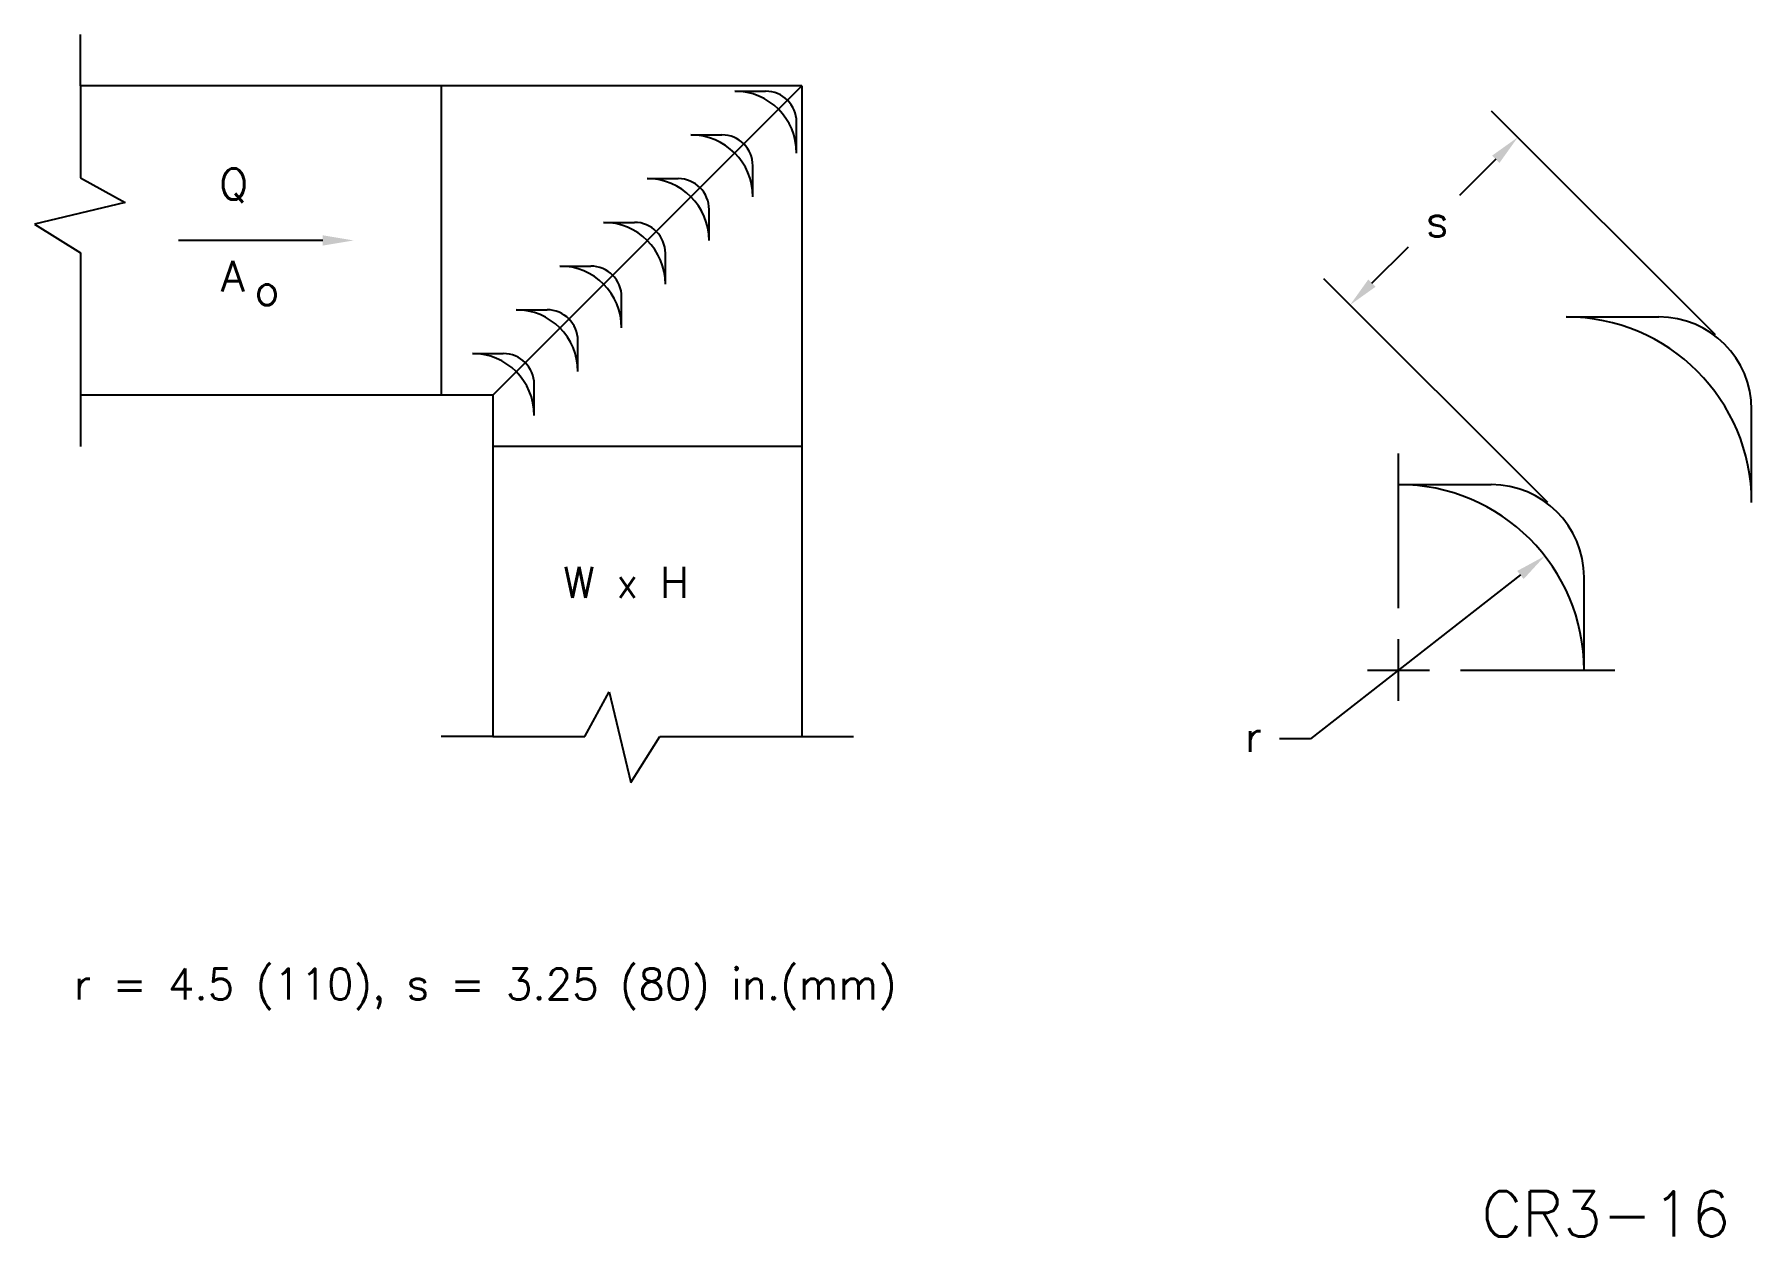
# Model space of a CAD drawing. Extents: x 1.17 to 9.5, y 1.32 to 7.16.
import ezdxf

# ---------------------------------------------------------------- set-up
doc = ezdxf.new("R2010")
doc.units = 0
doc.header["$LTSCALE"] = 0.5
doc.header["$MEASUREMENT"] = 0
doc.layers.get('0').update_dxf_attribs({"linetype": 'CONTINUOUS'})
doc.layers.add('NUMBER', color=7, linetype='CONTINUOUS')
doc.styles.add('ROMANS', font='romans')

msp = doc.modelspace()

# ---------------------------------------------------------------- linework, layer by layer
for p, q in [((1.3903, 6.9075), (1.3903, 7.1575)), ((1.3903, 6.9075), (1.3903, 6.4606)), ((3.1403, 6.9075), (1.3903, 6.9075)), ((4.8903, 6.9075), (3.1403, 6.9075)), ((3.1403, 6.9075), (3.1403, 5.4075)), ((3.3903, 5.4075), (4.8903, 6.9075)), ((4.5645, 6.8817), (4.7145, 6.8817)), ((4.8903, 6.9075), (4.8903, 5.1575)), ((9.3224, 5.6988), (8.2362, 6.785)), ((4.3524, 6.6696), (4.5024, 6.6696)), ((4.8645, 6.5817), (4.8645, 6.7317)), ((4.6524, 6.3696), (4.6524, 6.5196)), ((8.2574, 6.5517), (8.0808, 6.3751)), ((1.3903, 6.4606), (1.6075, 6.3417)), ((4.1403, 6.4575), (4.2903, 6.4575)), ((1.6075, 6.3417), (1.1667, 6.2369)), ((4.4403, 6.1575), (4.4403, 6.3075)), ((1.1667, 6.2369), (1.3903, 6.097)), ((3.9281, 6.2453), (4.0781, 6.2453)), ((1.3903, 6.097), (1.3903, 5.4075)), ((2.5659, 6.1575), (1.8656, 6.1575)), ((4.2281, 5.9453), (4.2281, 6.0953)), ((7.6564, 5.9507), (7.833, 6.1272)), ((3.716, 6.0332), (3.866, 6.0332)), ((8.5092, 4.8856), (7.423, 5.9719)), ((4.016, 5.7332), (4.016, 5.8832)), ((3.5039, 5.8211), (3.6539, 5.8211)), ((8.5984, 5.7864), (9.0484, 5.7864)), ((3.8039, 5.5211), (3.8039, 5.6711)), ((3.2917, 5.6089), (3.4417, 5.6089)), ((3.5917, 5.3089), (3.5917, 5.4589)), ((3.1403, 5.4075), (1.3903, 5.4075)), ((1.3903, 5.4075), (1.3903, 5.1575)), ((3.3903, 5.4075), (3.1403, 5.4075)), ((3.3903, 5.4075), (3.3903, 5.1575)), ((9.4984, 4.8864), (9.4984, 5.3364)), ((4.8903, 5.1575), (3.3903, 5.1575)), ((3.3903, 5.1575), (3.3903, 4.1611)), ((4.8903, 5.1575), (4.8903, 4.1611)), ((7.7852, 4.3732), (7.7852, 5.1232)), ((7.7852, 4.9732), (8.2352, 4.9732)), ((8.3767, 4.5344), (7.3579, 3.7401)), ((8.6852, 4.0732), (8.6852, 4.5232)), ((7.7852, 3.9232), (7.7852, 4.2232)), ((3.3903, 4.1611), (3.3903, 3.7505)), ((4.8903, 4.1611), (4.8903, 3.7505)), ((7.6352, 4.0732), (7.9352, 4.0732)), ((8.0852, 4.0732), (8.8352, 4.0732)), ((3.8371, 3.7505), (3.956, 3.9677)), ((3.956, 3.9677), (4.0609, 3.5269)), ((3.3903, 3.7505), (3.1403, 3.7505)), ((3.3903, 3.7505), (3.8371, 3.7505)), ((4.0609, 3.5269), (4.2007, 3.7505)), ((4.2007, 3.7505), (4.8903, 3.7505)), ((4.8903, 3.7505), (5.1403, 3.7505)), ((7.3579, 3.7401), (7.2079, 3.7401))]:
    msp.add_line(p, q)
for centre, radius in [((4.5645, 6.5817), 0.3), ((4.7145, 6.7317), 0.15), ((4.3524, 6.3696), 0.3), ((4.5024, 6.5196), 0.15), ((4.1403, 6.1575), 0.3), ((4.2903, 6.3075), 0.15), ((3.9281, 5.9453), 0.3), ((4.0781, 6.0953), 0.15), ((3.716, 5.7332), 0.3), ((3.866, 5.8832), 0.15), ((3.5039, 5.5211), 0.3), ((3.6539, 5.6711), 0.15), ((8.5984, 4.8864), 0.9), ((9.0484, 5.3364), 0.45), ((3.2917, 5.3089), 0.3), ((3.4417, 5.4589), 0.15), ((7.7852, 4.0732), 0.9), ((8.2352, 4.5232), 0.45)]:
    msp.add_arc(centre, radius, 0, 90)
for points in [[(8.2751, 6.534), (8.2397, 6.5694), (8.3635, 6.6578)], [(2.5659, 6.1825), (2.5659, 6.1325), (2.7159, 6.1575)], [(7.674, 5.933), (7.6387, 5.9683), (7.5503, 5.8446)], [(8.3613, 4.5541), (8.3921, 4.5147), (8.495, 4.6267)]]:
    msp.add_solid(points)

# ---------------------------------------------------------------- texts
at = {"style": 'ROMANS'}
for s, p in [('Q', (2.0631, 6.3561)), ('s', (7.9176, 6.1762)), ('A', (2.0714, 5.9093)), ('o', (2.2344, 5.8434)), ('W x H', (3.732, 4.4236)), ('r', (7.0391, 3.6763)), ('r = 4.5 (110), s = 3.25 (80) in.(mm)', (1.3588, 2.4749))]:
    msp.add_text(s, height=0.15, dxfattribs=at).set_placement(p)
at = {"layer": 'NUMBER', "style": 'ROMANS'}
msp.add_text('CR3-16', height=0.22, dxfattribs=at).set_placement((8.1873, 1.3243))

doc.saveas('drawing.dxf')
